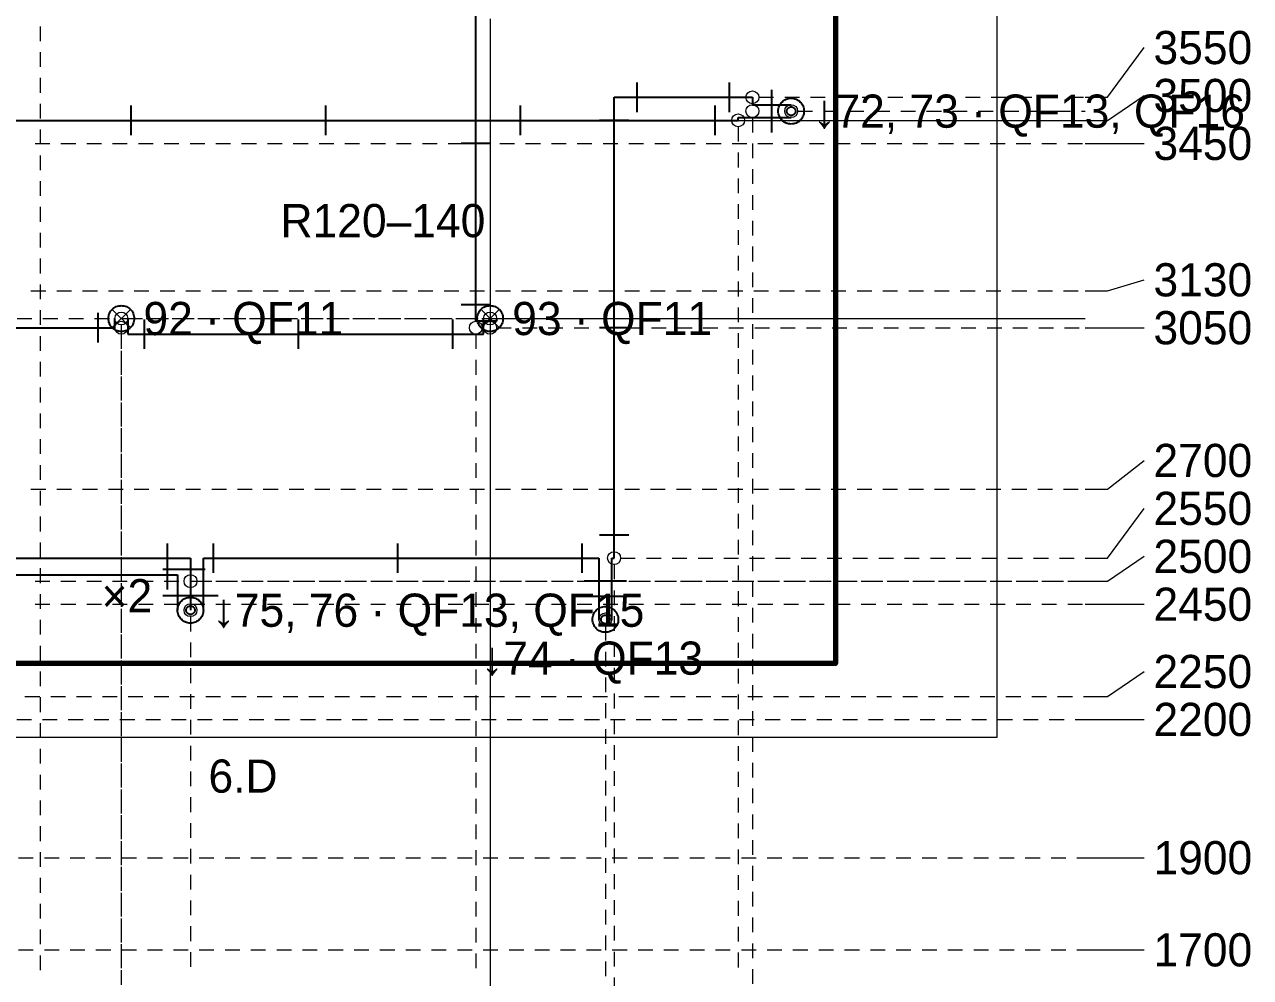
# Paper-space layout '07 Розгортки' of a CAD drawing. Header units: millimetres. Extents: x 0 to 841, y 0 to 594.
# Drawn here: x 706.6 to 773.1, y 209.6 to 261.3 of the extents above; entities that cross this region are included whole.
import ezdxf
from ezdxf.enums import TextEntityAlignment as Align

# ---------------------------------------------------------------- set-up
doc = ezdxf.new("R2010")
doc.units = ezdxf.units.MM
doc.linetypes.add('E_CABLE_DASH', pattern=[360, 240, -120])
for name, color, linetype in [('E-ELEV', 7, 'Continuous'), ('M-FIX', 7, 'Continuous'), ('W-CABLE-DEVICE', 1, 'E_CABLE_DASH'), ('W-CABLE-LIGHT', 1, 'E_CABLE_DASH'), ('W-CABLE-SOCKET', 1, 'E_CABLE_DASH')]:
    doc.layers.add(name, color=color, linetype=linetype)
doc.styles.add('PLEX_LIGHT', font='IBMPlexSans-Light.ttf')

psp = doc.layouts.new('07 Розгортки')

# ---------------------------------------------------------------- linework, layer by layer
at = {"layer": 'E-ELEV', "lineweight": 13, "true_color": 0xd9d3c8}
for p, q in [((731.896, 261.636), (731.896, 260.836)), ((707.496, 261.236), (707.496, 260.436)), ((707.496, 261.236), (707.496, 260.436)), ((731.896, 261.236), (731.896, 260.436)), ((731.896, 260.836), (731.896, 260.036)), ((731.896, 260.236), (731.896, 259.436)), ((707.496, 259.836), (707.496, 259.036)), ((707.496, 259.836), (707.496, 259.036)), ((731.896, 259.836), (731.896, 259.036)), ((731.896, 259.436), (731.896, 258.636)), ((731.896, 258.836), (731.896, 258.036)), ((707.496, 258.436), (707.496, 257.636)), ((707.496, 258.436), (707.496, 257.636)), ((731.896, 258.436), (731.896, 257.636)), ((731.896, 258.036), (731.896, 257.236)), ((731.896, 257.436), (731.896, 256.636)), ((746.471, 257.386), (747.271, 257.386)), ((747.871, 257.386), (748.671, 257.386)), ((749.271, 257.386), (750.071, 257.386)), ((750.671, 257.386), (751.471, 257.386)), ((752.071, 257.386), (752.871, 257.386)), ((753.471, 257.386), (754.271, 257.386)), ((754.871, 257.386), (755.671, 257.386)), ((756.271, 257.386), (757.071, 257.386)), ((757.671, 257.386), (758.471, 257.386)), ((759.071, 257.386), (759.871, 257.386)), ((760.471, 257.386), (761.271, 257.386)), ((761.871, 257.386), (762.671, 257.386)), ((763.271, 257.386), (764.071, 257.386)), ((707.496, 257.036), (707.496, 256.236)), ((707.496, 257.036), (707.496, 256.236)), ((731.896, 257.036), (731.896, 256.236)), ((731.896, 256.636), (731.896, 255.836)), ((748.571, 256.636), (749.371, 256.636)), ((749.971, 256.636), (750.771, 256.636)), ((751.371, 256.636), (752.171, 256.636)), ((752.771, 256.636), (753.571, 256.636)), ((754.171, 256.636), (754.971, 256.636)), ((755.571, 256.636), (756.371, 256.636)), ((756.971, 256.636), (757.771, 256.636)), ((758.371, 256.636), (759.171, 256.636)), ((759.771, 256.636), (760.571, 256.636)), ((761.171, 256.636), (761.971, 256.636)), ((762.571, 256.636), (763.371, 256.636)), ((763.971, 256.636), (764.171, 256.636)), ((707.221, 256.136), (708.021, 256.136)), ((708.621, 256.136), (709.421, 256.136)), ((710.021, 256.136), (710.821, 256.136)), ((711.421, 256.136), (712.221, 256.136)), ((712.821, 256.136), (713.621, 256.136)), ((714.221, 256.136), (715.021, 256.136)), ((715.621, 256.136), (716.421, 256.136)), ((717.021, 256.136), (717.821, 256.136)), ((718.421, 256.136), (719.221, 256.136)), ((719.821, 256.136), (720.621, 256.136)), ((721.221, 256.136), (722.021, 256.136)), ((722.621, 256.136), (723.421, 256.136)), ((724.021, 256.136), (724.821, 256.136)), ((725.421, 256.136), (726.221, 256.136)), ((726.821, 256.136), (727.621, 256.136)), ((728.221, 256.136), (729.021, 256.136)), ((729.621, 256.136), (730.421, 256.136)), ((731.021, 256.136), (731.821, 256.136)), ((731.896, 256.036), (731.896, 255.236)), ((732.421, 256.136), (733.221, 256.136)), ((733.821, 256.136), (734.621, 256.136)), ((735.221, 256.136), (736.021, 256.136)), ((736.621, 256.136), (737.421, 256.136)), ((738.021, 256.136), (738.821, 256.136)), ((739.421, 256.136), (740.221, 256.136)), ((740.821, 256.136), (741.621, 256.136)), ((742.221, 256.136), (743.021, 256.136)), ((743.621, 256.136), (744.421, 256.136)), ((745.021, 256.136), (745.821, 256.136)), ((745.696, 256.136), (746.496, 256.136)), ((746.121, 256.286), (746.121, 255.486)), ((746.421, 256.136), (747.221, 256.136)), ((747.096, 256.136), (747.896, 256.136)), ((747.821, 256.136), (748.621, 256.136)), ((748.496, 256.136), (749.296, 256.136)), ((749.221, 256.136), (750.021, 256.136)), ((749.896, 256.136), (750.696, 256.136)), ((750.621, 256.136), (751.421, 256.136)), ((751.296, 256.136), (752.096, 256.136)), ((752.021, 256.136), (752.821, 256.136)), ((752.696, 256.136), (753.496, 256.136)), ((753.421, 256.136), (754.221, 256.136)), ((754.096, 256.136), (754.896, 256.136)), ((754.821, 256.136), (755.621, 256.136)), ((755.496, 256.136), (756.296, 256.136)), ((756.221, 256.136), (757.021, 256.136)), ((756.896, 256.136), (757.696, 256.136)), ((757.621, 256.136), (758.421, 256.136)), ((758.296, 256.136), (759.096, 256.136)), ((759.021, 256.136), (759.821, 256.136)), ((759.696, 256.136), (760.496, 256.136)), ((760.421, 256.136), (761.221, 256.136)), ((761.096, 256.136), (761.896, 256.136)), ((761.821, 256.136), (762.621, 256.136)), ((762.496, 256.136), (763.296, 256.136)), ((763.221, 256.136), (764.021, 256.136)), ((763.896, 256.136), (764.171, 256.136)), ((707.496, 255.636), (707.496, 254.836)), ((707.496, 255.636), (707.496, 254.836)), ((731.896, 255.636), (731.896, 254.836)), ((745.346, 255.786), (745.346, 254.986)), ((707.221, 254.886), (708.021, 254.886)), ((708.621, 254.886), (709.421, 254.886)), ((710.021, 254.886), (710.821, 254.886)), ((711.421, 254.886), (712.221, 254.886)), ((712.821, 254.886), (713.621, 254.886)), ((714.221, 254.886), (715.021, 254.886)), ((715.621, 254.886), (716.421, 254.886)), ((717.021, 254.886), (717.821, 254.886)), ((718.421, 254.886), (719.221, 254.886)), ((719.821, 254.886), (720.621, 254.886)), ((721.221, 254.886), (722.021, 254.886)), ((722.621, 254.886), (723.421, 254.886)), ((724.021, 254.886), (724.821, 254.886)), ((725.421, 254.886), (726.221, 254.886)), ((726.821, 254.886), (727.621, 254.886)), ((728.221, 254.886), (729.021, 254.886)), ((729.621, 254.886), (730.421, 254.886)), ((731.021, 254.886), (731.821, 254.886)), ((731.896, 255.236), (731.896, 254.436)), ((732.421, 254.886), (733.221, 254.886)), ((733.821, 254.886), (734.621, 254.886)), ((735.221, 254.886), (736.021, 254.886)), ((736.621, 254.886), (737.421, 254.886)), ((738.021, 254.886), (738.821, 254.886)), ((739.421, 254.886), (740.221, 254.886)), ((740.821, 254.886), (741.621, 254.886)), ((742.221, 254.886), (743.021, 254.886)), ((743.621, 254.886), (744.421, 254.886)), ((745.021, 254.886), (745.821, 254.886)), ((746.121, 254.886), (746.121, 254.086)), ((746.421, 254.886), (747.221, 254.886)), ((747.821, 254.886), (748.621, 254.886)), ((749.221, 254.886), (750.021, 254.886)), ((750.621, 254.886), (751.421, 254.886)), ((752.021, 254.886), (752.821, 254.886)), ((753.421, 254.886), (754.221, 254.886)), ((754.821, 254.886), (755.621, 254.886)), ((756.221, 254.886), (757.021, 254.886)), ((757.621, 254.886), (758.421, 254.886)), ((759.021, 254.886), (759.821, 254.886)), ((760.421, 254.886), (761.221, 254.886)), ((761.821, 254.886), (762.621, 254.886)), ((763.221, 254.886), (764.021, 254.886)), ((707.496, 254.236), (707.496, 253.436)), ((707.496, 254.236), (707.496, 253.436)), ((731.896, 254.636), (731.896, 253.836)), ((731.896, 254.236), (731.896, 253.436)), ((745.346, 254.386), (745.346, 253.586)), ((731.896, 253.836), (731.896, 253.036)), ((746.121, 253.486), (746.121, 252.686)), ((707.496, 252.836), (707.496, 252.036)), ((707.496, 252.836), (707.496, 252.036)), ((731.896, 253.236), (731.896, 252.436)), ((731.896, 252.836), (731.896, 252.036)), ((745.346, 252.986), (745.346, 252.186)), ((731.896, 252.436), (731.896, 251.636)), ((746.121, 252.086), (746.121, 251.286)), ((707.496, 251.436), (707.496, 250.636)), ((707.496, 251.436), (707.496, 250.636)), ((731.896, 251.836), (731.896, 251.036)), ((731.896, 251.436), (731.896, 250.636)), ((745.346, 251.586), (745.346, 250.786)), ((731.896, 251.036), (731.896, 250.236)), ((746.121, 250.686), (746.121, 249.886)), ((707.496, 250.036), (707.496, 249.236)), ((707.496, 250.036), (707.496, 249.236)), ((731.896, 250.436), (731.896, 249.636)), ((731.896, 250.036), (731.896, 249.236)), ((745.346, 250.186), (745.346, 249.386)), ((731.896, 249.636), (731.896, 248.836)), ((731.896, 249.036), (731.896, 248.236)), ((745.346, 248.786), (745.346, 247.986)), ((746.121, 249.286), (746.121, 248.486)), ((707.496, 248.636), (707.496, 247.836)), ((707.496, 248.636), (707.496, 247.836)), ((731.896, 248.636), (731.896, 247.836)), ((731.896, 248.236), (731.896, 247.436)), ((731.896, 247.636), (731.896, 246.836)), ((745.346, 247.386), (745.346, 246.586)), ((746.121, 247.886), (746.121, 247.086)), ((706.996, 246.886), (707.796, 246.886)), ((707.496, 247.236), (707.496, 246.436)), ((707.496, 247.236), (707.496, 246.436)), ((708.396, 246.886), (709.196, 246.886)), ((709.796, 246.886), (710.596, 246.886)), ((711.196, 246.886), (711.996, 246.886)), ((712.596, 246.886), (713.396, 246.886)), ((713.996, 246.886), (714.796, 246.886)), ((715.396, 246.886), (716.196, 246.886)), ((716.796, 246.886), (717.596, 246.886)), ((718.196, 246.886), (718.996, 246.886)), ((719.596, 246.886), (720.396, 246.886)), ((720.996, 246.886), (721.796, 246.886)), ((722.396, 246.886), (723.196, 246.886)), ((723.796, 246.886), (724.596, 246.886)), ((725.196, 246.886), (725.996, 246.886)), ((726.596, 246.886), (727.396, 246.886)), ((727.996, 246.886), (728.796, 246.886)), ((729.396, 246.886), (730.196, 246.886)), ((730.796, 246.886), (731.596, 246.886)), ((731.896, 247.236), (731.896, 246.436)), ((731.896, 246.836), (731.896, 246.036)), ((732.196, 246.886), (732.996, 246.886)), ((733.596, 246.886), (734.396, 246.886)), ((734.996, 246.886), (735.796, 246.886)), ((736.396, 246.886), (737.196, 246.886)), ((737.796, 246.886), (738.596, 246.886)), ((739.196, 246.886), (739.996, 246.886)), ((740.596, 246.886), (741.396, 246.886)), ((741.996, 246.886), (742.796, 246.886)), ((743.396, 246.886), (744.196, 246.886)), ((744.796, 246.886), (745.596, 246.886)), ((746.196, 246.886), (746.996, 246.886)), ((747.596, 246.886), (748.396, 246.886)), ((748.996, 246.886), (749.796, 246.886)), ((750.396, 246.886), (751.196, 246.886)), ((751.796, 246.886), (752.596, 246.886)), ((753.196, 246.886), (753.996, 246.886)), ((754.596, 246.886), (755.396, 246.886)), ((755.996, 246.886), (756.796, 246.886)), ((757.396, 246.886), (758.196, 246.886)), ((758.796, 246.886), (759.596, 246.886)), ((760.196, 246.886), (760.996, 246.886)), ((761.596, 246.886), (762.396, 246.886)), ((762.996, 246.886), (763.796, 246.886)), ((731.896, 246.236), (731.896, 245.436)), ((746.121, 246.486), (746.121, 245.686)), ((706.246, 245.386), (707.046, 245.386)), ((707.496, 245.836), (707.496, 245.036)), ((707.496, 245.836), (707.496, 245.036)), ((707.646, 245.386), (708.446, 245.386)), ((709.046, 245.386), (709.846, 245.386)), ((710.446, 245.386), (711.246, 245.386)), ((711.846, 245.386), (712.646, 245.386)), ((712.246, 245.386), (713.046, 245.386)), ((713.246, 245.386), (714.046, 245.386)), ((713.646, 245.386), (714.446, 245.386)), ((714.646, 245.386), (715.446, 245.386)), ((715.046, 245.386), (715.846, 245.386)), ((716.046, 245.386), (716.846, 245.386)), ((716.446, 245.386), (717.246, 245.386)), ((717.446, 245.386), (718.246, 245.386)), ((717.846, 245.386), (718.646, 245.386)), ((718.846, 245.386), (719.646, 245.386)), ((719.246, 245.386), (720.046, 245.386)), ((720.246, 245.386), (721.046, 245.386)), ((720.646, 245.386), (721.446, 245.386)), ((721.646, 245.386), (722.446, 245.386)), ((722.046, 245.386), (722.846, 245.386)), ((723.046, 245.386), (723.846, 245.386)), ((723.446, 245.386), (724.246, 245.386)), ((724.446, 245.386), (725.246, 245.386)), ((724.846, 245.386), (725.646, 245.386)), ((725.846, 245.386), (726.646, 245.386)), ((726.246, 245.386), (727.046, 245.386)), ((727.246, 245.386), (728.046, 245.386)), ((727.646, 245.386), (728.446, 245.386)), ((728.646, 245.386), (729.446, 245.386)), ((729.046, 245.386), (729.846, 245.386)), ((730.046, 245.386), (730.846, 245.386)), ((730.446, 245.386), (731.246, 245.386)), ((731.446, 245.386), (732.246, 245.386)), ((731.846, 245.386), (732.646, 245.386)), ((731.896, 245.836), (731.896, 245.036)), ((731.896, 245.436), (731.896, 244.636)), ((732.246, 245.386), (733.046, 245.386)), ((732.846, 245.386), (733.646, 245.386)), ((733.246, 245.386), (734.046, 245.386)), ((733.646, 245.386), (734.446, 245.386)), ((734.246, 245.386), (735.046, 245.386)), ((734.646, 245.386), (735.446, 245.386)), ((735.046, 245.386), (735.846, 245.386)), ((735.646, 245.386), (736.446, 245.386)), ((736.046, 245.386), (736.846, 245.386)), ((736.446, 245.386), (737.246, 245.386)), ((737.046, 245.386), (737.846, 245.386)), ((737.446, 245.386), (738.246, 245.386)), ((737.846, 245.386), (738.646, 245.386)), ((738.446, 245.386), (739.246, 245.386)), ((738.846, 245.386), (739.646, 245.386)), ((739.246, 245.386), (740.046, 245.386)), ((739.846, 245.386), (740.646, 245.386)), ((740.246, 245.386), (741.046, 245.386)), ((740.646, 245.386), (741.446, 245.386)), ((741.246, 245.386), (742.046, 245.386)), ((741.646, 245.386), (742.446, 245.386)), ((742.046, 245.386), (742.846, 245.386)), ((742.646, 245.386), (743.446, 245.386)), ((743.046, 245.386), (743.846, 245.386)), ((743.446, 245.386), (744.246, 245.386)), ((744.046, 245.386), (744.846, 245.386)), ((744.446, 245.386), (745.246, 245.386)), ((744.846, 245.386), (745.646, 245.386)), ((745.346, 245.986), (745.346, 245.186)), ((745.446, 245.386), (746.246, 245.386)), ((745.846, 245.386), (746.646, 245.386)), ((746.246, 245.386), (747.046, 245.386)), ((746.846, 245.386), (747.646, 245.386)), ((747.246, 245.386), (748.046, 245.386)), ((747.646, 245.386), (748.446, 245.386)), ((748.246, 245.386), (749.046, 245.386)), ((748.646, 245.386), (749.446, 245.386)), ((749.046, 245.386), (749.846, 245.386)), ((749.646, 245.386), (750.446, 245.386)), ((750.046, 245.386), (750.846, 245.386)), ((750.446, 245.386), (751.246, 245.386)), ((751.046, 245.386), (751.846, 245.386)), ((751.446, 245.386), (752.246, 245.386)), ((751.846, 245.386), (752.646, 245.386)), ((752.446, 245.386), (753.246, 245.386)), ((752.846, 245.386), (753.646, 245.386)), ((753.246, 245.386), (754.046, 245.386)), ((753.846, 245.386), (754.646, 245.386)), ((754.246, 245.386), (755.046, 245.386)), ((754.646, 245.386), (755.446, 245.386)), ((755.246, 245.386), (756.046, 245.386)), ((755.646, 245.386), (756.446, 245.386)), ((756.046, 245.386), (756.846, 245.386)), ((756.646, 245.386), (757.446, 245.386)), ((757.046, 245.386), (757.846, 245.386)), ((757.446, 245.386), (758.246, 245.386)), ((758.046, 245.386), (758.846, 245.386)), ((758.446, 245.386), (759.246, 245.386)), ((758.846, 245.386), (759.646, 245.386)), ((759.446, 245.386), (760.246, 245.386)), ((759.846, 245.386), (760.646, 245.386)), ((760.246, 245.386), (761.046, 245.386)), ((760.846, 245.386), (761.646, 245.386)), ((761.246, 245.386), (762.046, 245.386)), ((761.646, 245.386), (762.446, 245.386)), ((762.246, 245.386), (763.046, 245.386)), ((762.646, 245.386), (763.446, 245.386)), ((763.046, 245.386), (763.846, 245.386)), ((763.646, 245.386), (764.171, 245.386)), ((764.046, 245.386), (764.171, 245.386)), ((711.896, 245.036), (711.896, 244.236)), ((731.896, 245.036), (731.896, 244.236)), ((731.896, 244.836), (731.896, 244.036)), ((732.246, 244.886), (733.046, 244.886)), ((733.646, 244.886), (734.446, 244.886)), ((735.046, 244.886), (735.846, 244.886)), ((736.446, 244.886), (737.246, 244.886)), ((737.846, 244.886), (738.646, 244.886)), ((739.246, 244.886), (740.046, 244.886)), ((740.646, 244.886), (741.446, 244.886)), ((742.046, 244.886), (742.846, 244.886)), ((743.446, 244.886), (744.246, 244.886)), ((744.846, 244.886), (745.646, 244.886)), ((746.121, 245.086), (746.121, 244.286)), ((746.246, 244.886), (747.046, 244.886)), ((747.646, 244.886), (748.446, 244.886)), ((749.046, 244.886), (749.846, 244.886)), ((750.446, 244.886), (751.246, 244.886)), ((751.846, 244.886), (752.646, 244.886)), ((753.246, 244.886), (754.046, 244.886)), ((754.646, 244.886), (755.446, 244.886)), ((756.046, 244.886), (756.846, 244.886)), ((757.446, 244.886), (758.246, 244.886)), ((758.846, 244.886), (759.646, 244.886)), ((760.246, 244.886), (761.046, 244.886)), ((761.646, 244.886), (762.446, 244.886)), ((763.046, 244.886), (763.846, 244.886)), ((707.496, 244.436), (707.496, 243.636)), ((707.496, 244.436), (707.496, 243.636)), ((711.896, 244.536), (711.896, 243.736)), ((731.121, 244.536), (731.121, 243.736)), ((731.896, 244.536), (731.896, 243.736)), ((731.896, 244.436), (731.896, 243.636)), ((731.896, 244.036), (731.896, 243.236)), ((745.346, 244.586), (745.346, 243.786)), ((711.896, 243.636), (711.896, 242.836)), ((731.896, 243.636), (731.896, 242.836)), ((731.896, 243.436), (731.896, 242.636)), ((746.121, 243.686), (746.121, 242.886)), ((707.496, 243.036), (707.496, 242.236)), ((707.496, 243.036), (707.496, 242.236)), ((711.896, 243.136), (711.896, 242.336)), ((731.121, 243.136), (731.121, 242.336)), ((731.896, 243.136), (731.896, 242.336)), ((731.896, 243.036), (731.896, 242.236)), ((745.346, 243.186), (745.346, 242.386)), ((711.896, 242.236), (711.896, 241.436)), ((731.896, 242.636), (731.896, 241.836)), ((731.896, 242.236), (731.896, 241.436)), ((731.896, 242.036), (731.896, 241.236)), ((746.121, 242.286), (746.121, 241.486)), ((707.496, 241.636), (707.496, 240.836)), ((707.496, 241.636), (707.496, 240.836)), ((711.896, 241.736), (711.896, 240.936)), ((731.121, 241.736), (731.121, 240.936)), ((731.896, 241.736), (731.896, 240.936)), ((731.896, 241.636), (731.896, 240.836)), ((745.346, 241.786), (745.346, 240.986)), ((711.896, 240.836), (711.896, 240.036)), ((731.896, 241.236), (731.896, 240.436)), ((731.896, 240.836), (731.896, 240.036)), ((746.121, 240.886), (746.121, 240.086)), ((707.496, 240.236), (707.496, 239.436)), ((707.496, 240.236), (707.496, 239.436)), ((711.896, 240.336), (711.896, 239.536)), ((731.121, 240.336), (731.121, 239.536)), ((731.896, 240.636), (731.896, 239.836)), ((731.896, 240.336), (731.896, 239.536)), ((731.896, 240.236), (731.896, 239.436)), ((745.346, 240.386), (745.346, 239.586)), ((711.896, 239.436), (711.896, 238.636)), ((731.896, 239.836), (731.896, 239.036)), ((731.896, 239.436), (731.896, 238.636)), ((746.121, 239.486), (746.121, 238.686)), ((707.496, 238.836), (707.496, 238.036)), ((707.496, 238.836), (707.496, 238.036)), ((711.896, 238.936), (711.896, 238.136)), ((731.121, 238.936), (731.121, 238.136)), ((731.896, 239.236), (731.896, 238.436)), ((731.896, 238.936), (731.896, 238.136)), ((731.896, 238.836), (731.896, 238.036)), ((745.346, 238.986), (745.346, 238.186)), ((711.896, 238.036), (711.896, 237.236)), ((731.896, 238.436), (731.896, 237.636)), ((731.896, 238.036), (731.896, 237.236)), ((746.121, 238.086), (746.121, 237.286)), ((707.496, 237.436), (707.496, 236.636)), ((707.496, 237.436), (707.496, 236.636)), ((711.896, 237.536), (711.896, 236.736)), ((731.121, 237.536), (731.121, 236.736)), ((731.896, 237.836), (731.896, 237.036)), ((731.896, 237.536), (731.896, 236.736)), ((731.896, 237.436), (731.896, 236.636)), ((745.346, 237.586), (745.346, 236.786)), ((731.896, 237.036), (731.896, 236.236)), ((706.996, 236.136), (707.796, 236.136)), ((707.496, 236.036), (707.496, 235.236)), ((707.496, 236.036), (707.496, 235.236)), ((708.396, 236.136), (709.196, 236.136)), ((709.796, 236.136), (710.596, 236.136)), ((711.196, 236.136), (711.996, 236.136)), ((711.896, 236.636), (711.896, 235.836)), ((711.896, 236.136), (711.896, 235.336)), ((712.596, 236.136), (713.396, 236.136)), ((713.996, 236.136), (714.796, 236.136)), ((715.396, 236.136), (716.196, 236.136)), ((716.796, 236.136), (717.596, 236.136)), ((718.196, 236.136), (718.996, 236.136)), ((719.596, 236.136), (720.396, 236.136)), ((720.996, 236.136), (721.796, 236.136)), ((722.396, 236.136), (723.196, 236.136)), ((723.796, 236.136), (724.596, 236.136)), ((725.196, 236.136), (725.996, 236.136)), ((726.596, 236.136), (727.396, 236.136)), ((727.996, 236.136), (728.796, 236.136)), ((729.396, 236.136), (730.196, 236.136)), ((730.796, 236.136), (731.596, 236.136)), ((731.121, 236.136), (731.121, 235.336)), ((731.896, 236.636), (731.896, 235.836)), ((731.896, 236.436), (731.896, 235.636)), ((731.896, 236.136), (731.896, 235.336)), ((731.896, 236.036), (731.896, 235.236)), ((732.196, 236.136), (732.996, 236.136)), ((733.596, 236.136), (734.396, 236.136)), ((734.996, 236.136), (735.796, 236.136)), ((736.396, 236.136), (737.196, 236.136)), ((737.796, 236.136), (738.596, 236.136)), ((739.196, 236.136), (739.996, 236.136)), ((740.596, 236.136), (741.396, 236.136)), ((741.996, 236.136), (742.796, 236.136)), ((743.396, 236.136), (744.196, 236.136)), ((744.796, 236.136), (745.596, 236.136)), ((745.346, 236.186), (745.346, 235.386)), ((746.121, 236.686), (746.121, 235.886)), ((746.196, 236.136), (746.996, 236.136)), ((747.596, 236.136), (748.396, 236.136)), ((748.996, 236.136), (749.796, 236.136)), ((750.396, 236.136), (751.196, 236.136)), ((751.796, 236.136), (752.596, 236.136)), ((753.196, 236.136), (753.996, 236.136)), ((754.596, 236.136), (755.396, 236.136)), ((755.996, 236.136), (756.796, 236.136)), ((757.396, 236.136), (758.196, 236.136)), ((758.796, 236.136), (759.596, 236.136)), ((760.196, 236.136), (760.996, 236.136)), ((761.596, 236.136), (762.396, 236.136)), ((762.996, 236.136), (763.796, 236.136)), ((731.896, 235.636), (731.896, 234.836)), ((711.896, 235.236), (711.896, 234.436)), ((711.896, 234.736), (711.896, 233.936)), ((731.121, 234.736), (731.121, 233.936)), ((731.896, 235.236), (731.896, 234.436)), ((731.896, 235.036), (731.896, 234.236)), ((731.896, 234.736), (731.896, 233.936)), ((745.346, 234.786), (745.346, 233.986)), ((746.121, 235.286), (746.121, 234.486)), ((707.496, 234.636), (707.496, 233.836)), ((707.496, 234.636), (707.496, 233.836)), ((731.896, 234.636), (731.896, 233.836)), ((731.896, 234.236), (731.896, 233.436)), ((711.896, 233.836), (711.896, 233.036)), ((731.896, 233.836), (731.896, 233.036)), ((731.896, 233.636), (731.896, 232.836)), ((745.346, 233.386), (745.346, 232.586)), ((746.121, 233.886), (746.121, 233.086)), ((707.496, 233.236), (707.496, 232.436)), ((707.496, 233.236), (707.496, 232.436)), ((711.896, 233.336), (711.896, 232.536)), ((731.121, 233.336), (731.121, 232.536)), ((731.896, 233.336), (731.896, 232.536)), ((731.896, 233.236), (731.896, 232.436)), ((731.896, 232.836), (731.896, 232.036)), ((711.896, 232.436), (711.896, 231.636)), ((731.896, 232.436), (731.896, 231.636)), ((731.896, 232.236), (731.896, 231.436)), ((738.621, 232.036), (738.621, 231.236)), ((738.971, 232.386), (739.771, 232.386)), ((740.371, 232.386), (741.171, 232.386)), ((741.771, 232.386), (742.571, 232.386)), ((743.171, 232.386), (743.971, 232.386)), ((744.571, 232.386), (745.371, 232.386)), ((745.971, 232.386), (746.771, 232.386)), ((746.121, 232.486), (746.121, 231.686)), ((747.371, 232.386), (748.171, 232.386)), ((748.771, 232.386), (749.571, 232.386)), ((750.171, 232.386), (750.971, 232.386)), ((751.571, 232.386), (752.371, 232.386)), ((752.971, 232.386), (753.771, 232.386)), ((754.371, 232.386), (755.171, 232.386)), ((755.771, 232.386), (756.571, 232.386)), ((757.171, 232.386), (757.971, 232.386)), ((758.571, 232.386), (759.371, 232.386)), ((759.971, 232.386), (760.771, 232.386)), ((761.371, 232.386), (762.171, 232.386)), ((762.771, 232.386), (763.571, 232.386)), ((707.496, 231.836), (707.496, 231.036)), ((707.496, 231.836), (707.496, 231.036)), ((711.896, 231.936), (711.896, 231.136)), ((731.121, 231.936), (731.121, 231.136)), ((731.896, 231.936), (731.896, 231.136)), ((731.896, 231.836), (731.896, 231.036)), ((731.896, 231.436), (731.896, 230.636)), ((745.346, 231.986), (745.346, 231.186)), ((707.221, 231.136), (708.021, 231.136)), ((708.621, 231.136), (709.421, 231.136)), ((710.021, 231.136), (710.821, 231.136)), ((711.421, 231.136), (712.221, 231.136)), ((711.896, 231.036), (711.896, 230.236)), ((712.821, 231.136), (713.621, 231.136)), ((714.221, 231.136), (715.021, 231.136)), ((715.621, 231.136), (716.421, 231.136)), ((715.996, 231.136), (716.796, 231.136)), ((717.021, 231.136), (717.821, 231.136)), ((717.396, 231.136), (718.196, 231.136)), ((718.421, 231.136), (719.221, 231.136)), ((718.796, 231.136), (719.596, 231.136)), ((719.821, 231.136), (720.621, 231.136)), ((720.196, 231.136), (720.996, 231.136)), ((721.221, 231.136), (722.021, 231.136)), ((721.596, 231.136), (722.396, 231.136)), ((722.621, 231.136), (723.421, 231.136)), ((722.996, 231.136), (723.796, 231.136)), ((724.021, 231.136), (724.821, 231.136)), ((724.396, 231.136), (725.196, 231.136)), ((725.421, 231.136), (726.221, 231.136)), ((725.796, 231.136), (726.596, 231.136)), ((726.821, 231.136), (727.621, 231.136)), ((727.196, 231.136), (727.996, 231.136)), ((728.221, 231.136), (729.021, 231.136)), ((728.596, 231.136), (729.396, 231.136)), ((729.621, 231.136), (730.421, 231.136)), ((729.996, 231.136), (730.796, 231.136)), ((731.021, 231.136), (731.821, 231.136)), ((731.396, 231.136), (732.196, 231.136)), ((731.896, 231.036), (731.896, 230.236)), ((731.896, 230.836), (731.896, 230.036)), ((732.421, 231.136), (733.221, 231.136)), ((732.796, 231.136), (733.596, 231.136)), ((733.821, 231.136), (734.621, 231.136)), ((734.196, 231.136), (734.996, 231.136)), ((735.221, 231.136), (736.021, 231.136)), ((735.596, 231.136), (736.396, 231.136)), ((736.621, 231.136), (737.421, 231.136)), ((736.996, 231.136), (737.796, 231.136)), ((738.021, 231.136), (738.821, 231.136)), ((738.396, 231.136), (739.196, 231.136)), ((739.421, 231.136), (740.221, 231.136)), ((739.796, 231.136), (740.596, 231.136)), ((740.821, 231.136), (741.621, 231.136)), ((741.196, 231.136), (741.996, 231.136)), ((742.221, 231.136), (743.021, 231.136)), ((742.596, 231.136), (743.396, 231.136)), ((743.621, 231.136), (744.421, 231.136)), ((743.996, 231.136), (744.796, 231.136)), ((745.021, 231.136), (745.821, 231.136)), ((745.396, 231.136), (746.196, 231.136)), ((746.121, 231.086), (746.121, 230.286)), ((746.421, 231.136), (747.221, 231.136)), ((746.796, 231.136), (747.596, 231.136)), ((747.821, 231.136), (748.621, 231.136)), ((748.196, 231.136), (748.996, 231.136)), ((749.221, 231.136), (750.021, 231.136)), ((749.596, 231.136), (750.396, 231.136)), ((750.621, 231.136), (751.421, 231.136)), ((750.996, 231.136), (751.796, 231.136)), ((752.021, 231.136), (752.821, 231.136)), ((752.396, 231.136), (753.196, 231.136)), ((753.421, 231.136), (754.221, 231.136)), ((753.796, 231.136), (754.596, 231.136)), ((754.821, 231.136), (755.621, 231.136)), ((755.196, 231.136), (755.996, 231.136)), ((756.221, 231.136), (757.021, 231.136)), ((756.596, 231.136), (757.396, 231.136)), ((757.621, 231.136), (758.421, 231.136)), ((757.996, 231.136), (758.796, 231.136)), ((759.021, 231.136), (759.821, 231.136)), ((759.396, 231.136), (760.196, 231.136)), ((760.421, 231.136), (761.221, 231.136)), ((760.796, 231.136), (761.596, 231.136)), ((761.821, 231.136), (762.621, 231.136)), ((762.196, 231.136), (762.996, 231.136)), ((763.221, 231.136), (764.021, 231.136)), ((763.596, 231.136), (764.171, 231.136)), ((707.496, 230.436), (707.496, 229.636)), ((707.496, 230.436), (707.496, 229.636)), ((711.896, 230.536), (711.896, 229.736)), ((731.121, 230.536), (731.121, 229.736)), ((731.896, 230.536), (731.896, 229.736)), ((731.896, 230.436), (731.896, 229.636)), ((738.621, 230.636), (738.621, 229.836)), ((745.346, 230.586), (745.346, 229.786)), ((707.221, 229.886), (708.021, 229.886)), ((708.621, 229.886), (709.421, 229.886)), ((710.021, 229.886), (710.821, 229.886)), ((711.421, 229.886), (712.221, 229.886)), ((711.896, 229.636), (711.896, 228.836)), ((712.821, 229.886), (713.621, 229.886)), ((714.221, 229.886), (715.021, 229.886)), ((715.621, 229.886), (716.421, 229.886)), ((717.021, 229.886), (717.821, 229.886)), ((718.421, 229.886), (719.221, 229.886)), ((719.821, 229.886), (720.621, 229.886)), ((721.221, 229.886), (722.021, 229.886)), ((722.621, 229.886), (723.421, 229.886)), ((724.021, 229.886), (724.821, 229.886)), ((725.421, 229.886), (726.221, 229.886)), ((726.821, 229.886), (727.621, 229.886)), ((728.221, 229.886), (729.021, 229.886)), ((729.621, 229.886), (730.421, 229.886)), ((731.021, 229.886), (731.821, 229.886)), ((731.896, 230.036), (731.896, 229.236)), ((731.896, 229.636), (731.896, 228.836)), ((731.896, 229.436), (731.896, 228.636)), ((732.421, 229.886), (733.221, 229.886)), ((733.821, 229.886), (734.621, 229.886)), ((735.221, 229.886), (736.021, 229.886)), ((736.621, 229.886), (737.421, 229.886)), ((738.021, 229.886), (738.821, 229.886)), ((739.421, 229.886), (740.221, 229.886)), ((740.821, 229.886), (741.621, 229.886)), ((742.221, 229.886), (743.021, 229.886)), ((743.621, 229.886), (744.421, 229.886)), ((745.021, 229.886), (745.821, 229.886)), ((746.121, 229.686), (746.121, 228.886)), ((746.421, 229.886), (747.221, 229.886)), ((747.821, 229.886), (748.621, 229.886)), ((749.221, 229.886), (750.021, 229.886)), ((750.621, 229.886), (751.421, 229.886)), ((752.021, 229.886), (752.821, 229.886)), ((753.421, 229.886), (754.221, 229.886)), ((754.821, 229.886), (755.621, 229.886)), ((756.221, 229.886), (757.021, 229.886)), ((757.621, 229.886), (758.421, 229.886)), ((759.021, 229.886), (759.821, 229.886)), ((760.421, 229.886), (761.221, 229.886)), ((761.821, 229.886), (762.621, 229.886)), ((763.221, 229.886), (764.021, 229.886)), ((707.496, 229.036), (707.496, 228.236)), ((707.496, 229.036), (707.496, 228.236)), ((711.896, 229.136), (711.896, 228.336)), ((715.646, 229.211), (715.646, 228.411)), ((731.121, 229.136), (731.121, 228.336)), ((731.896, 229.136), (731.896, 228.336)), ((731.896, 229.036), (731.896, 228.236)), ((738.621, 229.236), (738.621, 228.436)), ((745.346, 229.186), (745.346, 228.386)), ((711.896, 228.236), (711.896, 227.436)), ((731.896, 228.636), (731.896, 227.836)), ((731.896, 228.236), (731.896, 227.436)), ((738.146, 228.711), (738.146, 227.911)), ((746.121, 228.286), (746.121, 227.486)), ((707.496, 227.636), (707.496, 226.836)), ((707.496, 227.636), (707.496, 226.836)), ((711.896, 227.736), (711.896, 226.936)), ((715.646, 227.811), (715.646, 227.011)), ((731.121, 227.736), (731.121, 226.936)), ((731.896, 228.036), (731.896, 227.236)), ((731.896, 227.736), (731.896, 226.936)), ((731.896, 227.636), (731.896, 226.836)), ((738.621, 227.836), (738.621, 227.036)), ((745.346, 227.786), (745.346, 226.986)), ((711.896, 226.836), (711.896, 226.036)), ((731.896, 227.236), (731.896, 226.436)), ((731.896, 226.836), (731.896, 226.036)), ((738.146, 227.311), (738.146, 226.511)), ((746.121, 226.886), (746.121, 226.086)), ((707.496, 226.236), (707.496, 225.436)), ((707.496, 226.236), (707.496, 225.436)), ((711.896, 226.336), (711.896, 225.536)), ((715.646, 226.411), (715.646, 225.611)), ((731.121, 226.336), (731.121, 225.536)), ((731.896, 226.636), (731.896, 225.836)), ((731.896, 226.336), (731.896, 225.536)), ((731.896, 226.236), (731.896, 225.436)), ((738.621, 226.436), (738.621, 225.636)), ((745.346, 226.386), (745.346, 225.586)), ((711.896, 225.436), (711.896, 224.636)), ((731.896, 225.836), (731.896, 225.036)), ((731.896, 225.436), (731.896, 224.636)), ((738.146, 225.911), (738.146, 225.111)), ((746.121, 225.486), (746.121, 224.686)), ((706.671, 224.886), (707.471, 224.886)), ((707.496, 224.836), (707.496, 224.036)), ((707.496, 224.836), (707.496, 224.036)), ((708.071, 224.886), (708.871, 224.886)), ((709.471, 224.886), (710.271, 224.886)), ((710.871, 224.886), (711.671, 224.886)), ((711.896, 224.936), (711.896, 224.136)), ((712.271, 224.886), (713.071, 224.886)), ((713.671, 224.886), (714.471, 224.886)), ((715.071, 224.886), (715.871, 224.886)), ((715.646, 225.011), (715.646, 224.211)), ((716.471, 224.886), (717.271, 224.886)), ((717.871, 224.886), (718.671, 224.886)), ((719.271, 224.886), (720.071, 224.886)), ((720.671, 224.886), (721.471, 224.886)), ((722.071, 224.886), (722.871, 224.886)), ((723.471, 224.886), (724.271, 224.886)), ((724.871, 224.886), (725.671, 224.886)), ((726.271, 224.886), (727.071, 224.886)), ((727.671, 224.886), (728.471, 224.886)), ((729.071, 224.886), (729.871, 224.886)), ((730.471, 224.886), (731.271, 224.886)), ((731.121, 224.936), (731.121, 224.136)), ((731.871, 224.886), (732.671, 224.886)), ((731.896, 225.236), (731.896, 224.436)), ((731.896, 224.936), (731.896, 224.136)), ((731.896, 224.836), (731.896, 224.036)), ((733.271, 224.886), (734.071, 224.886)), ((734.671, 224.886), (735.471, 224.886)), ((736.071, 224.886), (736.871, 224.886)), ((737.471, 224.886), (738.271, 224.886)), ((738.621, 225.036), (738.621, 224.236)), ((738.871, 224.886), (739.671, 224.886)), ((740.271, 224.886), (741.071, 224.886)), ((741.671, 224.886), (742.471, 224.886)), ((743.071, 224.886), (743.871, 224.886)), ((744.471, 224.886), (745.271, 224.886)), ((745.346, 224.986), (745.346, 224.186)), ((745.871, 224.886), (746.671, 224.886)), ((747.271, 224.886), (748.071, 224.886)), ((748.671, 224.886), (749.471, 224.886)), ((750.071, 224.886), (750.871, 224.886)), ((751.471, 224.886), (752.271, 224.886)), ((752.871, 224.886), (753.671, 224.886)), ((754.271, 224.886), (755.071, 224.886)), ((755.671, 224.886), (756.471, 224.886)), ((757.071, 224.886), (757.871, 224.886)), ((758.471, 224.886), (759.271, 224.886)), ((759.871, 224.886), (760.671, 224.886)), ((761.271, 224.886), (762.071, 224.886)), ((762.671, 224.886), (763.471, 224.886)), ((764.071, 224.886), (764.171, 224.886)), ((731.896, 224.436), (731.896, 223.636)), ((738.146, 224.511), (738.146, 223.711)), ((746.121, 224.086), (746.121, 223.286)), ((706.221, 223.636), (707.021, 223.636)), ((707.496, 223.436), (707.496, 222.636)), ((707.496, 223.436), (707.496, 222.636)), ((707.621, 223.636), (708.421, 223.636)), ((709.021, 223.636), (709.821, 223.636)), ((710.421, 223.636), (711.221, 223.636)), ((711.821, 223.636), (712.621, 223.636)), ((711.896, 224.036), (711.896, 223.236)), ((711.896, 223.536), (711.896, 222.736)), ((713.221, 223.636), (714.021, 223.636)), ((714.621, 223.636), (715.421, 223.636)), ((715.646, 223.611), (715.646, 222.811)), ((716.021, 223.636), (716.821, 223.636)), ((717.421, 223.636), (718.221, 223.636)), ((718.821, 223.636), (719.621, 223.636)), ((720.221, 223.636), (721.021, 223.636)), ((721.621, 223.636), (722.421, 223.636)), ((723.021, 223.636), (723.821, 223.636)), ((724.421, 223.636), (725.221, 223.636)), ((725.821, 223.636), (726.621, 223.636)), ((727.221, 223.636), (728.021, 223.636)), ((728.621, 223.636), (729.421, 223.636)), ((730.021, 223.636), (730.821, 223.636)), ((731.121, 223.536), (731.121, 222.736)), ((731.421, 223.636), (732.221, 223.636)), ((731.896, 224.036), (731.896, 223.236)), ((731.896, 223.836), (731.896, 223.036)), ((731.896, 223.536), (731.896, 222.736)), ((731.896, 223.436), (731.896, 222.636)), ((732.821, 223.636), (733.621, 223.636)), ((734.221, 223.636), (735.021, 223.636)), ((735.621, 223.636), (736.421, 223.636)), ((737.021, 223.636), (737.821, 223.636)), ((738.421, 223.636), (739.221, 223.636)), ((738.621, 223.636), (738.621, 222.836)), ((739.821, 223.636), (740.621, 223.636)), ((741.221, 223.636), (742.021, 223.636)), ((742.621, 223.636), (743.421, 223.636)), ((744.021, 223.636), (744.821, 223.636)), ((745.346, 223.586), (745.346, 222.786)), ((745.421, 223.636), (746.221, 223.636)), ((746.821, 223.636), (747.621, 223.636)), ((748.221, 223.636), (749.021, 223.636)), ((749.621, 223.636), (750.421, 223.636)), ((751.021, 223.636), (751.821, 223.636)), ((752.421, 223.636), (753.221, 223.636)), ((753.821, 223.636), (754.621, 223.636)), ((755.221, 223.636), (756.021, 223.636)), ((756.621, 223.636), (757.421, 223.636)), ((758.021, 223.636), (758.821, 223.636)), ((759.421, 223.636), (760.221, 223.636)), ((760.821, 223.636), (761.621, 223.636)), ((762.221, 223.636), (763.021, 223.636)), ((763.621, 223.636), (764.171, 223.636)), ((731.896, 223.036), (731.896, 222.236)), ((738.146, 223.111), (738.146, 222.311)), ((711.896, 222.636), (711.896, 221.836)), ((711.896, 222.136), (711.896, 221.336)), ((715.646, 222.211), (715.646, 221.411)), ((731.121, 222.136), (731.121, 221.336)), ((731.896, 222.636), (731.896, 221.836)), ((731.896, 222.436), (731.896, 221.636)), ((731.896, 222.136), (731.896, 221.336)), ((738.621, 222.236), (738.621, 221.436)), ((745.346, 222.186), (745.346, 221.386)), ((746.121, 222.686), (746.121, 221.886)), ((707.496, 222.036), (707.496, 221.236)), ((707.496, 222.036), (707.496, 221.236)), ((731.896, 222.036), (731.896, 221.236)), ((731.896, 221.636), (731.896, 220.836)), ((738.146, 221.711), (738.146, 220.911)), ((711.896, 221.236), (711.896, 220.436)), ((711.896, 220.736), (711.896, 219.936)), ((715.646, 220.811), (715.646, 220.011)), ((731.121, 220.736), (731.121, 219.936)), ((731.896, 221.236), (731.896, 220.436)), ((731.896, 221.036), (731.896, 220.236)), ((731.896, 220.736), (731.896, 219.936)), ((738.621, 220.836), (738.621, 220.036)), ((745.346, 220.786), (745.346, 219.986)), ((746.121, 221.286), (746.121, 220.486)), ((707.496, 220.636), (707.496, 219.836)), ((707.496, 220.636), (707.496, 219.836)), ((731.896, 220.636), (731.896, 219.836)), ((731.896, 220.236), (731.896, 219.436)), ((738.146, 220.311), (738.146, 219.511)), ((711.896, 219.836), (711.896, 219.036)), ((715.646, 219.411), (715.646, 218.611)), ((731.896, 219.836), (731.896, 219.036)), ((731.896, 219.636), (731.896, 218.836)), ((738.621, 219.436), (738.621, 218.636)), ((746.121, 219.886), (746.121, 219.086)), ((707.496, 219.236), (707.496, 218.436)), ((707.496, 219.236), (707.496, 218.436)), ((711.896, 219.336), (711.896, 218.536)), ((731.121, 219.336), (731.121, 218.536)), ((731.896, 219.336), (731.896, 218.536)), ((731.896, 219.236), (731.896, 218.436)), ((731.896, 218.836), (731.896, 218.036)), ((738.146, 218.911), (738.146, 218.111)), ((745.346, 219.386), (745.346, 218.586)), ((711.896, 218.436), (711.896, 217.636)), ((731.896, 218.436), (731.896, 217.636)), ((731.896, 218.236), (731.896, 217.436)), ((746.121, 218.486), (746.121, 217.686)), ((707.496, 217.836), (707.496, 217.036)), ((707.496, 217.836), (707.496, 217.036)), ((711.896, 217.936), (711.896, 217.136)), ((715.646, 218.011), (715.646, 217.211)), ((731.121, 217.936), (731.121, 217.136)), ((731.896, 217.936), (731.896, 217.136)), ((731.896, 217.836), (731.896, 217.036)), ((731.896, 217.436), (731.896, 216.636)), ((738.146, 217.511), (738.146, 216.711)), ((738.621, 218.036), (738.621, 217.236)), ((745.346, 217.986), (745.346, 217.186)), ((711.896, 217.036), (711.896, 216.236)), ((731.896, 217.036), (731.896, 216.236)), ((731.896, 216.836), (731.896, 216.036)), ((746.121, 217.086), (746.121, 216.286)), ((706.321, 216.136), (707.121, 216.136)), ((707.496, 216.436), (707.496, 215.636)), ((707.496, 216.436), (707.496, 215.636)), ((707.721, 216.136), (708.521, 216.136)), ((709.121, 216.136), (709.921, 216.136)), ((710.521, 216.136), (711.321, 216.136)), ((711.896, 216.536), (711.896, 215.736)), ((711.921, 216.136), (712.721, 216.136)), ((713.321, 216.136), (714.121, 216.136)), ((714.721, 216.136), (715.521, 216.136)), ((715.646, 216.611), (715.646, 215.811)), ((716.121, 216.136), (716.921, 216.136)), ((717.521, 216.136), (718.321, 216.136)), ((718.921, 216.136), (719.721, 216.136)), ((720.321, 216.136), (721.121, 216.136)), ((721.721, 216.136), (722.521, 216.136)), ((723.121, 216.136), (723.921, 216.136)), ((724.521, 216.136), (725.321, 216.136)), ((725.921, 216.136), (726.721, 216.136)), ((727.321, 216.136), (728.121, 216.136)), ((728.721, 216.136), (729.521, 216.136)), ((730.121, 216.136), (730.921, 216.136)), ((731.121, 216.536), (731.121, 215.736)), ((731.521, 216.136), (732.321, 216.136)), ((731.896, 216.536), (731.896, 215.736)), ((731.896, 216.436), (731.896, 215.636)), ((732.921, 216.136), (733.721, 216.136)), ((734.321, 216.136), (735.121, 216.136)), ((735.721, 216.136), (736.521, 216.136)), ((737.121, 216.136), (737.921, 216.136)), ((738.146, 216.111), (738.146, 215.311)), ((738.521, 216.136), (739.321, 216.136)), ((738.621, 216.636), (738.621, 215.836)), ((739.921, 216.136), (740.721, 216.136)), ((741.321, 216.136), (742.121, 216.136)), ((742.721, 216.136), (743.521, 216.136)), ((744.121, 216.136), (744.921, 216.136)), ((745.346, 216.586), (745.346, 215.786)), ((745.521, 216.136), (746.321, 216.136)), ((746.921, 216.136), (747.721, 216.136)), ((748.321, 216.136), (749.121, 216.136)), ((749.721, 216.136), (750.521, 216.136)), ((751.121, 216.136), (751.921, 216.136)), ((752.521, 216.136), (753.321, 216.136)), ((753.921, 216.136), (754.721, 216.136)), ((755.321, 216.136), (756.121, 216.136)), ((756.721, 216.136), (757.521, 216.136)), ((758.121, 216.136), (758.921, 216.136)), ((759.521, 216.136), (760.321, 216.136)), ((760.921, 216.136), (761.721, 216.136)), ((762.321, 216.136), (763.121, 216.136)), ((763.721, 216.136), (764.171, 216.136)), ((711.896, 215.636), (711.896, 214.836)), ((731.896, 216.036), (731.896, 215.236)), ((731.896, 215.636), (731.896, 214.836)), ((731.896, 215.436), (731.896, 214.636)), ((746.121, 215.686), (746.121, 214.886)), ((707.496, 215.036), (707.496, 214.236)), ((707.496, 215.036), (707.496, 214.236)), ((711.896, 215.136), (711.896, 214.336)), ((715.646, 215.211), (715.646, 214.411)), ((731.121, 215.136), (731.121, 214.336)), ((731.896, 215.136), (731.896, 214.336)), ((731.896, 215.036), (731.896, 214.236)), ((738.621, 215.236), (738.621, 214.436)), ((745.346, 215.186), (745.346, 214.386)), ((711.896, 214.236), (711.896, 213.436)), ((731.896, 214.636), (731.896, 213.836)), ((731.896, 214.236), (731.896, 213.436)), ((738.146, 214.711), (738.146, 213.911)), ((746.121, 214.286), (746.121, 213.486)), ((707.496, 213.636), (707.496, 212.836)), ((707.496, 213.636), (707.496, 212.836)), ((711.896, 213.736), (711.896, 212.936)), ((715.646, 213.811), (715.646, 213.011)), ((731.121, 213.736), (731.121, 212.936)), ((731.896, 214.036), (731.896, 213.236)), ((731.896, 213.736), (731.896, 212.936)), ((731.896, 213.636), (731.896, 212.836)), ((738.621, 213.836), (738.621, 213.036)), ((745.346, 213.786), (745.346, 212.986)), ((711.896, 212.836), (711.896, 212.036)), ((731.896, 213.236), (731.896, 212.436)), ((731.896, 212.836), (731.896, 212.036)), ((738.146, 213.311), (738.146, 212.511)), ((746.121, 212.886), (746.121, 212.086)), ((707.496, 212.236), (707.496, 211.436)), ((707.496, 212.236), (707.496, 211.436)), ((711.896, 212.336), (711.896, 211.536)), ((715.646, 212.411), (715.646, 211.611)), ((731.121, 212.336), (731.121, 211.536)), ((731.896, 212.636), (731.896, 211.836)), ((731.896, 212.336), (731.896, 211.536)), ((731.896, 212.236), (731.896, 211.436)), ((738.621, 212.436), (738.621, 211.636)), ((745.346, 212.386), (745.346, 211.586)), ((711.896, 211.436), (711.896, 210.636)), ((731.896, 211.836), (731.896, 211.036)), ((731.896, 211.436), (731.896, 210.636)), ((738.146, 211.911), (738.146, 211.111)), ((746.121, 211.486), (746.121, 210.686)), ((706.321, 211.136), (707.121, 211.136)), ((707.496, 210.836), (707.496, 210.036)), ((707.496, 210.836), (707.496, 210.036)), ((707.721, 211.136), (708.521, 211.136)), ((709.121, 211.136), (709.921, 211.136)), ((710.521, 211.136), (711.321, 211.136)), ((711.896, 210.936), (711.896, 210.136)), ((711.921, 211.136), (712.721, 211.136)), ((713.321, 211.136), (714.121, 211.136)), ((714.721, 211.136), (715.521, 211.136)), ((715.646, 211.011), (715.646, 210.211)), ((716.121, 211.136), (716.921, 211.136)), ((717.521, 211.136), (718.321, 211.136)), ((718.921, 211.136), (719.721, 211.136)), ((720.321, 211.136), (721.121, 211.136)), ((721.721, 211.136), (722.521, 211.136)), ((723.121, 211.136), (723.921, 211.136)), ((724.521, 211.136), (725.321, 211.136)), ((725.921, 211.136), (726.721, 211.136)), ((727.321, 211.136), (728.121, 211.136)), ((728.721, 211.136), (729.521, 211.136)), ((730.121, 211.136), (730.921, 211.136)), ((731.121, 210.936), (731.121, 210.136)), ((731.521, 211.136), (732.321, 211.136)), ((731.896, 211.236), (731.896, 210.436)), ((731.896, 210.936), (731.896, 210.136)), ((731.896, 210.836), (731.896, 210.036)), ((732.921, 211.136), (733.721, 211.136)), ((734.321, 211.136), (735.121, 211.136)), ((735.721, 211.136), (736.521, 211.136)), ((737.121, 211.136), (737.921, 211.136)), ((738.521, 211.136), (739.321, 211.136)), ((738.621, 211.036), (738.621, 210.236)), ((739.921, 211.136), (740.721, 211.136)), ((741.321, 211.136), (742.121, 211.136)), ((742.721, 211.136), (743.521, 211.136)), ((744.121, 211.136), (744.921, 211.136)), ((745.346, 210.986), (745.346, 210.186)), ((745.521, 211.136), (746.321, 211.136)), ((746.921, 211.136), (747.721, 211.136)), ((748.321, 211.136), (749.121, 211.136)), ((749.721, 211.136), (750.521, 211.136)), ((751.121, 211.136), (751.921, 211.136)), ((752.521, 211.136), (753.321, 211.136)), ((753.921, 211.136), (754.721, 211.136)), ((755.321, 211.136), (756.121, 211.136)), ((756.721, 211.136), (757.521, 211.136)), ((758.121, 211.136), (758.921, 211.136)), ((759.521, 211.136), (760.321, 211.136)), ((760.921, 211.136), (761.721, 211.136)), ((762.321, 211.136), (763.121, 211.136)), ((763.721, 211.136), (764.171, 211.136)), ((731.896, 210.436), (731.896, 209.636)), ((738.146, 210.511), (738.146, 209.711)), ((711.896, 210.036), (711.896, 209.236)), ((731.896, 210.036), (731.896, 209.236)), ((731.896, 209.836), (731.896, 209.036)), ((738.621, 209.636), (738.621, 208.836)), ((746.121, 210.086), (746.121, 209.286))]:
    psp.add_line(p, q, dxfattribs=at)
at = {"layer": 'E-ELEV', "lineweight": 13, "true_color": 0x29251f}
for p, q in [((765.371, 257.386), (767.371, 260.086)), ((764.171, 257.386), (765.371, 257.386)), ((765.371, 256.136), (767.371, 257.486)), ((764.171, 256.136), (765.371, 256.136)), ((764.171, 254.886), (765.371, 254.886)), ((765.371, 254.886), (767.371, 254.886)), ((765.371, 246.886), (767.371, 247.486)), ((764.171, 246.886), (765.371, 246.886)), ((764.171, 244.886), (765.371, 244.886)), ((765.371, 244.886), (767.371, 244.886)), ((765.371, 236.136), (767.371, 237.686)), ((764.171, 236.136), (765.371, 236.136)), ((765.371, 232.386), (767.371, 235.086)), ((764.171, 232.386), (765.371, 232.386)), ((765.371, 231.136), (767.371, 232.486)), ((764.171, 231.136), (765.371, 231.136)), ((764.171, 229.886), (765.371, 229.886)), ((765.371, 229.886), (767.371, 229.886)), ((765.371, 224.886), (767.371, 226.236)), ((764.171, 224.886), (765.371, 224.886)), ((764.171, 223.636), (765.371, 223.636)), ((765.371, 223.636), (767.371, 223.636)), ((764.171, 216.136), (765.371, 216.136)), ((765.371, 216.136), (767.371, 216.136)), ((764.171, 211.136), (765.371, 211.136)), ((765.371, 211.136), (767.371, 211.136))]:
    psp.add_line(p, q, dxfattribs=at)
at = {"layer": 'E-ELEV', "lineweight": 13, "true_color": 0xd9d3c8}
psp.add_lwpolyline([(638.371, 159.886), (638.371, 281.761), (683.496, 281.761), (683.496, 339.386), (759.371, 339.386), (759.371, 222.661), (690.371, 222.661), (690.371, 159.886), (638.371, 159.886)], close=True, dxfattribs=at)
at = {"layer": 'E-ELEV', "lineweight": 70, "true_color": 0x29251f}
psp.add_lwpolyline([(642.371, 168.636), (642.371, 277.511), (687.496, 277.511), (687.496, 330.636), (750.621, 330.636), (750.621, 226.661), (686.371, 226.661), (686.371, 168.636)], close=True, dxfattribs=at)
at = {"layer": 'E-ELEV', "lineweight": 13, "true_color": 0x9a9288}
for centre in [(746.121, 257.386), (746.121, 256.636), (748.221, 256.636), (745.346, 256.136), (745.346, 256.136), (711.896, 245.386), (711.896, 245.386), (731.896, 245.386), (731.896, 245.386), (711.896, 244.886), (731.121, 244.886), (731.896, 244.886), (731.896, 244.886), (738.621, 232.386), (738.621, 232.386), (715.646, 231.136), (715.646, 229.561), (738.146, 229.061)]:
    psp.add_circle(centre, 0.35, dxfattribs=at)
at = {"layer": 'M-FIX', "lineweight": 25, "true_color": 0x29251f}
for p, q in [((739.871, 256.586), (739.871, 258.186)), ((744.871, 256.586), (744.871, 258.186)), ((747.171, 255.486), (747.171, 257.786)), ((712.43, 255.336), (712.43, 256.936)), ((722.985, 255.336), (722.985, 256.936)), ((733.541, 255.336), (733.541, 256.936)), ((744.096, 255.336), (744.096, 256.936)), ((739.421, 256.136), (737.821, 256.136)), ((731.921, 254.886), (730.321, 254.886)), ((731.921, 246.136), (730.321, 246.136)), ((710.646, 244.086), (710.646, 245.686)), ((713.146, 243.736), (713.146, 245.336)), ((721.509, 243.736), (721.509, 245.336)), ((729.871, 243.736), (729.871, 245.336)), ((739.421, 244.886), (737.821, 244.886)), ((739.421, 233.636), (737.821, 233.636)), ((714.396, 231.586), (714.396, 233.186)), ((716.896, 231.586), (716.896, 233.186)), ((726.896, 231.586), (726.896, 233.186)), ((736.896, 231.586), (736.896, 233.186)), ((714.396, 230.686), (714.396, 232.286)), ((716.446, 231.761), (714.146, 231.761)), ((739.296, 231.136), (736.996, 231.136)), ((717.146, 230.348), (714.146, 230.348)), ((739.296, 230.311), (736.996, 230.311))]:
    psp.add_line(p, q, dxfattribs=at)
at = {"layer": 'W-CABLE-DEVICE', "lineweight": 25, "true_color": 0xe15759}
psp.add_lwpolyline([(645.371, 178.325), (656.201, 178.325), (656.201, 256.136), (745.346, 256.136), (745.346, 256.286), (748.221, 256.286)], dxfattribs=at)
at = {"layer": 'W-CABLE-DEVICE', "lineweight": 25, "true_color": 0xc2185b}
psp.add_lwpolyline([(645.371, 177.901), (651.721, 177.901), (651.721, 231.486), (714.946, 231.486), (714.946, 229.561)], dxfattribs=at)
at = {"layer": 'W-CABLE-LIGHT', "lineweight": 13, "true_color": 0x9c755f}
for p, q in [((711.406, 244.896), (712.386, 245.876)), ((711.406, 245.876), (712.386, 244.896)), ((731.406, 244.896), (732.386, 245.876)), ((731.406, 245.876), (732.386, 244.896))]:
    psp.add_line(p, q, dxfattribs=at)
at = {"layer": 'W-CABLE-LIGHT', "lineweight": 25, "true_color": 0x9c755f}
for points in [[(732.246, 245.386), (732.246, 245.236), (731.121, 245.236), (731.121, 264.536), (731.546, 264.536), (731.546, 265.386)], [(692.246, 245.386), (692.246, 244.886), (711.546, 244.886), (711.546, 245.386)], [(712.246, 245.386), (712.246, 244.536), (731.546, 244.536), (731.546, 245.386)]]:
    psp.add_lwpolyline(points, dxfattribs=at)
for centre in [(711.896, 245.386), (731.896, 245.386)]:
    psp.add_circle(centre, 0.7, dxfattribs=at)
at = {"layer": 'W-CABLE-SOCKET', "lineweight": 25, "true_color": 0x3f6fb5}
for points in [[(738.496, 229.061), (738.496, 232.386), (738.621, 232.386), (738.621, 257.386), (746.121, 257.386), (746.121, 256.986), (748.221, 256.986)], [(693.471, 229.061), (693.471, 232.386), (715.646, 232.386), (715.646, 229.561)], [(716.346, 229.561), (716.346, 232.386), (737.796, 232.386), (737.796, 229.061)]]:
    psp.add_lwpolyline(points, dxfattribs=at)
for centre, radius in [((748.221, 256.636), 0.7), ((748.221, 256.636), 0.233), ((715.646, 229.561), 0.7), ((715.646, 229.561), 0.233), ((738.146, 229.061), 0.7), ((738.146, 229.061), 0.233)]:
    psp.add_circle(centre, radius, dxfattribs=at)

# ---------------------------------------------------------------- texts
at = {"layer": 'E-ELEV', "true_color": 0x29251f, "style": 'PLEX_LIGHT'}
for s, p in [('3550', (767.871, 260.086)), ('3500', (767.871, 257.486)), ('3450', (767.871, 254.886)), ('3130', (767.871, 247.486)), ('3050', (767.871, 244.886)), ('2700', (767.871, 237.686)), ('2550', (767.871, 235.086)), ('2500', (767.871, 232.486)), ('2450', (767.871, 229.886)), ('2250', (767.871, 226.236)), ('2200', (767.871, 223.636)), ('1900', (767.871, 216.136)), ('1700', (767.871, 211.136))]:
    psp.add_text(s, height=1.8, dxfattribs=at).set_placement(p, align=Align.MIDDLE_LEFT)
at = {"layer": 'E-ELEV', "true_color": 0x9a9288, "style": 'PLEX_LIGHT'}
psp.add_text('6.D', height=1.8, dxfattribs=at).set_placement((718.496, 220.561), align=Align.MIDDLE_CENTER)
at = {"layer": 'M-FIX', "true_color": 0x29251f, "style": 'PLEX_LIGHT'}
for s, p in [('R120–140', (726.084, 250.698)), ('×2', (712.199, 230.348))]:
    psp.add_text(s, height=1.8, dxfattribs=at).set_placement(p, align=Align.MIDDLE_CENTER)
at = {"layer": 'W-CABLE-LIGHT', "true_color": 0x29251f, "style": 'PLEX_LIGHT'}
for s, p in [('92 · QF11', (713.096, 245.386)), ('93 · QF11', (733.096, 245.386))]:
    psp.add_text(s, height=1.8, dxfattribs=at).set_placement(p, align=Align.MIDDLE_LEFT)
at = {"layer": 'W-CABLE-SOCKET', "true_color": 0x29251f, "style": 'PLEX_LIGHT'}
for s, p in [('↓72, 73 · QF13, QF16', (749.421, 256.636)), ('↓75, 76 · QF13, QF15', (716.846, 229.561)), ('↓74 · QF13', (731.408, 226.961))]:
    psp.add_text(s, height=1.8, dxfattribs=at).set_placement(p, align=Align.MIDDLE_LEFT)

doc.saveas('drawing.dxf')
